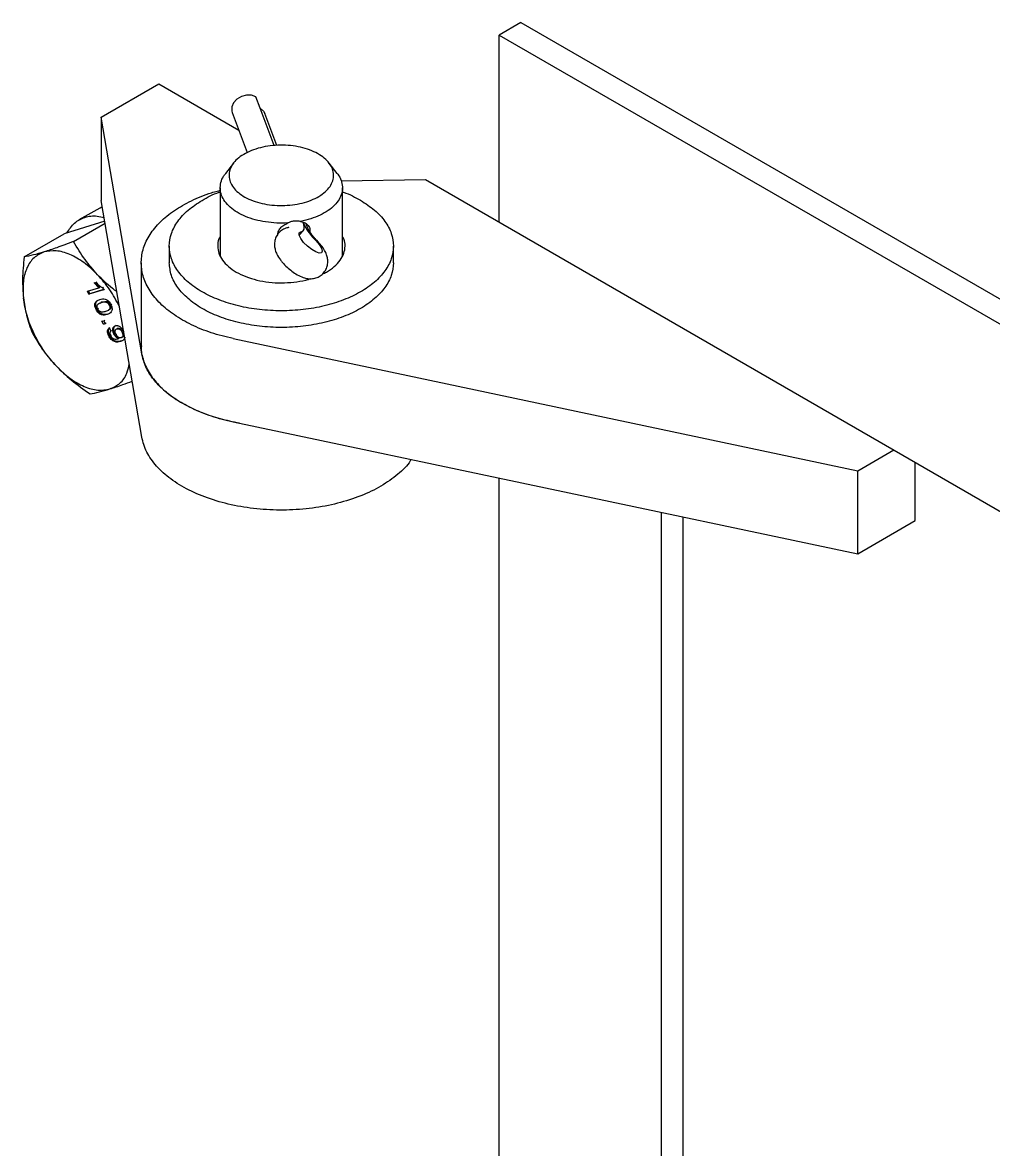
# Model space of a CAD drawing. Header units: millimetres. Extents: x 861 to 27901, y 673 to 17923.
# Drawn here: x 23263.9 to 23415, y 7408.6 to 7584 of the extents above; entities that cross this region are included whole.
import ezdxf

# ---------------------------------------------------------------- set-up
doc = ezdxf.new("R2010")
doc.units = ezdxf.units.MM
doc.header["$LTSCALE"] = 33.3

msp = doc.modelspace()

# ---------------------------------------------------------------- linework, layer by layer
at = {"color": 7, "linetype": 'Continuous', "lineweight": 25}
for p, q in [((23341.49, 7583.98), (23338.13, 7582.04)), ((23341.49, 7583.98), (23532.1, 7473.94)), ((23338.13, 7582.04), (23528.74, 7472)), ((23338.13, 7552.91), (23338.13, 7582.04)), ((23276.18, 7569.25), (23285.15, 7574.43)), ((23285.15, 7574.43), (23297.59, 7567.24)), ((23300.91, 7570.64), (23300.24, 7572.43)), ((23303.09, 7564.83), (23300.91, 7570.64)), ((23282.48, 7532.41), (23276.18, 7569.25)), ((23276.18, 7569.25), (23276.18, 7556.3)), ((23296.57, 7569.97), (23298.91, 7563.74)), ((23303.49, 7564.86), (23301.62, 7569.82)), ((23296.77, 7562.11), (23295.52, 7560.49)), ((23312.89, 7560.49), (23311.63, 7562.11)), ((23294.69, 7558.25), (23294.69, 7547.69)), ((23313.52, 7559.34), (23326.63, 7559.54)), ((23313.72, 7547.67), (23313.72, 7558.25)), ((23326.63, 7559.54), (23503.51, 7457.43)), ((23275.93, 7555.11), (23272.71, 7553.25)), ((23282.48, 7519.46), (23276.18, 7556.3)), ((23276.73, 7553.08), (23270.43, 7551.12)), ((23307.64, 7552.75), (23307.58, 7552.91)), ((23271.87, 7549.9), (23276.78, 7552.74)), ((23305.39, 7552.08), (23305.27, 7552.06)), ((23306.98, 7550.89), (23307.63, 7551.61)), ((23308.35, 7551.93), (23308.08, 7552.64)), ((23264.17, 7547.5), (23270.43, 7551.12)), ((23303.67, 7551.09), (23303.68, 7551.05)), ((23286.76, 7549.19), (23286.76, 7546.6)), ((23321.65, 7546.6), (23321.65, 7549.19)), ((23282.4, 7546.6), (23282.4, 7533.65)), ((23274.04, 7542.16), (23275.82, 7542.71)), ((23276.55, 7542.4), (23274.26, 7541.69)), ((23276.51, 7542.43), (23274.4, 7541.77)), ((23275.08, 7543.45), (23275.35, 7543.53)), ((23275.08, 7543.45), (23275.22, 7543.53)), ((23275.82, 7542.71), (23275.08, 7543.45)), ((23275.96, 7542.79), (23275.22, 7543.53)), ((23275.35, 7543.53), (23275.49, 7543.62)), ((23275.82, 7542.71), (23275.96, 7542.79)), ((23276.54, 7542.78), (23276.4, 7542.7)), ((23276.4, 7542.7), (23276.55, 7542.4)), ((23276.55, 7542.4), (23276.69, 7542.48)), ((23274.04, 7542.16), (23274.18, 7542.24)), ((23274.26, 7541.69), (23274.04, 7542.16)), ((23274.4, 7541.77), (23274.18, 7542.24)), ((23274.26, 7541.69), (23274.4, 7541.77)), ((23275.95, 7540.87), (23276.09, 7540.95)), ((23275.19, 7540.23), (23275.33, 7540.31)), ((23275.5, 7539.42), (23275.36, 7539.34)), ((23275.76, 7539.51), (23275.62, 7539.43)), ((23275.98, 7540.35), (23275.84, 7540.27)), ((23275.99, 7540.32), (23276.32, 7540.49)), ((23276.32, 7540.49), (23276.18, 7540.4)), ((23277.02, 7540.42), (23277.16, 7540.5)), ((23277.2, 7539.14), (23277.34, 7539.22)), ((23277.55, 7540.07), (23277.41, 7539.99)), ((23277.67, 7540.06), (23277.81, 7540.14)), ((23276.29, 7537.48), (23276.58, 7537.57)), ((23276.29, 7537.48), (23276.43, 7537.56)), ((23276.52, 7537.01), (23276.29, 7537.48)), ((23276.81, 7537.1), (23276.52, 7537.01)), ((23276.58, 7537.57), (23276.72, 7537.65)), ((23276.58, 7537.57), (23276.81, 7537.1)), ((23276.79, 7537.14), (23276.66, 7537.09)), ((23276.95, 7537.18), (23276.81, 7537.1)), ((23276.52, 7537.01), (23276.66, 7537.09)), ((23277.43, 7536.44), (23277.57, 7536.52)), ((23277.43, 7536.44), (23277.69, 7535.98)), ((23277.61, 7535.31), (23277.75, 7535.39)), ((23277.69, 7535.98), (23277.83, 7536.06)), ((23278.14, 7535.52), (23278.28, 7535.6)), ((23278.38, 7536.79), (23278.52, 7536.87)), ((23278.42, 7536.2), (23278.42, 7536.19)), ((23278.47, 7535.46), (23278.62, 7535.54)), ((23278.73, 7536.39), (23278.59, 7536.31)), ((23279.59, 7535.83), (23279.45, 7535.75)), ((23277.33, 7535.25), (23277.47, 7535.33)), ((23278.79, 7534.76), (23278.93, 7534.84)), ((23278.79, 7534.76), (23278.84, 7534.78)), ((23278.84, 7534.78), (23278.98, 7534.86)), ((23278.93, 7534.84), (23278.98, 7534.86)), ((23279.43, 7535), (23279.29, 7534.92)), ((23279.47, 7535.03), (23279.61, 7535.11)), ((23296.71, 7534.78), (23393.91, 7514.23)), ((23296.71, 7521.83), (23393.91, 7501.28)), ((23393.91, 7514.23), (23399.52, 7517.47)), ((23402.88, 7506.46), (23402.88, 7515.53)), ((23338.13, 7319.84), (23338.13, 7513.08)), ((23393.91, 7501.28), (23393.91, 7514.23)), ((23363.35, 7305.28), (23363.35, 7507.74)), ((23366.72, 7507.03), (23366.72, 7303.99)), ((23393.91, 7501.28), (23402.88, 7506.46))]:
    msp.add_line(p, q, dxfattribs=at)
at = {"color": 7, "linetype": 'Continuous', "lineweight": 25, "flags": 128}
for points in [[(23300.24, 7572.43), (23299.55, 7572.68), (23298.77, 7572.7), (23297.99, 7572.49), (23297.3, 7572.07), (23296.78, 7571.5), (23296.51, 7570.85), (23296.51, 7570.18), (23296.57, 7569.97)], [(23300.91, 7570.64), (23301.42, 7570.2), (23301.62, 7569.82)], [(23309.58, 7550.04), (23310.11, 7549.43), (23310.46, 7548.86), (23310.58, 7548.41), (23310.45, 7548.15), (23310.1, 7548.1), (23309.57, 7548.27), (23308.93, 7548.64), (23308.27, 7549.17), (23307.67, 7549.77), (23307.22, 7550.37), (23306.98, 7550.89), (23306.98, 7551.25), (23307.22, 7551.41)], [(23307.22, 7551.41), (23307.41, 7551.46), (23307.56, 7551.55), (23307.67, 7551.67), (23307.75, 7551.82), (23307.78, 7552.01), (23307.77, 7552.23), (23307.72, 7552.48), (23307.64, 7552.75)]]:
    msp.add_lwpolyline(points, dxfattribs=at)
at = {"color": 7, "linetype": 'Continuous', "lineweight": 25}
msp.add_arc((23315.5, 7556.33), 8.63, 204.4596, 226.7057, dxfattribs=at)
for points in [[(23305.93, 7555.6), (23305.4, 7555.55), (23304.35, 7555.46), (23302.74, 7555.54), (23301.2, 7555.79), (23299.77, 7556.22), (23298.51, 7556.79), (23297.47, 7557.5), (23296.69, 7558.31), (23296.2, 7559.19), (23296.01, 7560.11), (23296.14, 7561.04), (23296.58, 7561.93), (23297.31, 7562.75), (23298.31, 7563.48), (23299.53, 7564.08), (23300.94, 7564.53), (23302.46, 7564.82), (23304.06, 7564.92), (23305.66, 7564.85), (23307.21, 7564.6), (23308.64, 7564.17), (23309.89, 7563.6), (23310.94, 7562.89), (23311.72, 7562.08), (23312.21, 7561.2), (23312.4, 7560.28), (23312.27, 7559.35), (23311.83, 7558.46), (23311.09, 7557.64), (23310.1, 7556.91), (23308.87, 7556.31), (23307.47, 7555.85), (23306.44, 7555.68), (23305.93, 7555.6)], [(23267.27, 7548.27), (23266.72, 7548.02), (23265.62, 7547.51), (23264.54, 7545.89), (23263.93, 7543.76), (23264.02, 7542.02), (23264.06, 7541.14)], [(23275.6, 7544.74), (23274.9, 7545.41), (23273.5, 7546.74), (23271.27, 7547.98), (23269.11, 7548.6), (23267.88, 7548.38), (23267.27, 7548.27)], [(23321.65, 7546.6), (23321.58, 7545.94), (23321.46, 7544.62), (23320.42, 7542.72), (23318.81, 7540.97), (23316.62, 7539.43), (23313.96, 7538.17), (23310.92, 7537.23), (23307.63, 7536.66), (23304.21, 7536.46), (23300.78, 7536.66), (23297.49, 7537.23), (23294.45, 7538.17), (23291.79, 7539.43), (23289.61, 7540.97), (23288, 7542.72), (23286.96, 7544.62), (23286.83, 7545.94), (23286.76, 7546.6)], [(23269.19, 7530.49), (23268.53, 7531.25), (23267.22, 7532.77), (23265.67, 7535.51), (23264.52, 7538.38), (23264.21, 7540.22), (23264.06, 7541.14)], [(23297.69, 7521.62), (23296.68, 7521.83), (23294.68, 7522.25), (23291.92, 7523.18), (23289.4, 7524.32), (23287.21, 7525.67), (23285.38, 7527.18), (23283.95, 7528.83), (23282.93, 7530.59), (23282.63, 7531.8), (23282.48, 7532.41)], [(23269.19, 7530.49), (23269.89, 7529.82), (23271.29, 7528.48), (23273.52, 7527.24), (23275.68, 7526.62), (23276.91, 7526.84), (23277.53, 7526.96)]]:
    msp.add_open_spline(points, degree=3, dxfattribs=at)
for points, knots in [([(23305.22, 7552.79), (23304.64, 7552.77), (23303.48, 7552.74), (23301.75, 7552.92), (23300.11, 7553.26), (23298.61, 7553.77), (23297.29, 7554.44), (23296.2, 7555.23), (23295.38, 7556.12), (23294.85, 7557.08), (23294.64, 7558.08), (23294.76, 7559.09), (23295.06, 7559.9), (23295.44, 7560.35), (23295.55, 7560.49)], [0, 0, 0, 0, 0.087221, 0.174442, 0.261663, 0.348883, 0.436104, 0.523325, 0.610546, 0.697767, 0.784988, 0.872209, 0.959429, 1, 1, 1, 1]), ([(23312.87, 7560.49), (23312.91, 7560.45), (23313.22, 7560.12), (23313.54, 7559.42), (23313.77, 7558.42), (23313.66, 7557.41), (23313.24, 7556.44), (23312.51, 7555.52), (23311.51, 7554.69), (23310.27, 7553.98), (23308.82, 7553.41), (23307.74, 7553.16), (23307.2, 7553.04)], [0, 0, 0, 0, 0.01412, 0.123662, 0.233204, 0.342747, 0.452289, 0.561831, 0.671373, 0.780916, 0.890458, 1, 1, 1, 1]), ([(23296.71, 7534.78), (23295.55, 7535.06), (23293.24, 7535.63), (23290.15, 7536.9), (23287.47, 7538.43), (23285.29, 7540.21), (23283.67, 7542.19), (23282.66, 7544.29), (23282.3, 7546.46), (23282.58, 7548.64), (23283.51, 7550.75), (23285.05, 7552.74), (23287.17, 7554.55), (23289.8, 7556.11), (23292.34, 7557.24), (23294.08, 7557.71), (23294.69, 7557.87)], [0, 0, 0, 0, 0.073898, 0.147797, 0.221695, 0.295594, 0.369492, 0.443391, 0.517289, 0.591188, 0.665086, 0.738985, 0.812883, 0.886782, 0.96068, 1, 1, 1, 1]), ([(23316.54, 7556.31), (23317.3, 7555.81), (23318.82, 7554.83), (23320.42, 7553.06), (23321.43, 7551.17), (23321.76, 7549.19), (23321.42, 7547.21), (23320.43, 7545.31), (23318.8, 7543.56), (23316.62, 7542.02), (23313.96, 7540.76), (23310.92, 7539.82), (23307.63, 7539.25), (23304.21, 7539.05), (23300.78, 7539.25), (23297.49, 7539.82), (23294.45, 7540.76), (23291.79, 7542.02), (23289.61, 7543.56), (23287.99, 7545.31), (23286.99, 7547.21), (23286.65, 7549.19), (23286.99, 7551.16), (23287.99, 7553.06), (23289.6, 7554.82), (23291.82, 7556.33), (23293.57, 7557.27), (23294.63, 7557.6), (23294.69, 7557.61)], [0, 0, 0, 0, 0.0399087, 0.0798173, 0.119726, 0.1596346, 0.1995433, 0.2394519, 0.2793606, 0.3192692, 0.3591779, 0.3990865, 0.4389952, 0.4789038, 0.5188125, 0.5587211, 0.5986298, 0.6385384, 0.6784471, 0.7183557, 0.7582644, 0.798173, 0.8380817, 0.8779903, 0.917899, 0.9578076, 0.9977163, 1, 1, 1, 1]), ([(23313.72, 7557.62), (23313.78, 7557.6), (23314.85, 7557.27), (23315.72, 7556.78), (23316.54, 7556.31)], [0, 0, 0, 0, 0.056424, 1, 1, 1, 1]), ([(23275.94, 7555.1), (23275.95, 7555.12), (23276.07, 7555.21), (23276.22, 7555.25), (23276.35, 7555.27)], [0, 0, 0, 0, 0.156383, 1, 1, 1, 1]), ([(23270.83, 7551.24), (23271.2, 7551.79), (23271.93, 7552.9), (23273.59, 7553.74), (23275.18, 7554.01), (23276.27, 7553.72), (23276.63, 7553.63)], [0, 0, 0, 0, 0.286088, 0.572176, 0.858265, 1, 1, 1, 1]), ([(23305.22, 7552.79), (23305.38, 7552.87), (23305.69, 7553.03), (23306.03, 7553.09), (23306.2, 7553.12)], [0, 0, 0, 0, 0.507543, 1, 1, 1, 1]), ([(23306.2, 7553.12), (23306.36, 7553.13), (23306.71, 7553.16), (23307.03, 7553.08), (23307.2, 7553.04)], [0, 0, 0, 0, 0.492457, 1, 1, 1, 1]), ([(23307.2, 7553.04), (23307.45, 7552.97), (23307.94, 7552.85), (23308.43, 7552.39), (23308.68, 7551.89), (23308.65, 7551.52), (23308.64, 7551.41)], [0, 0, 0, 0, 0.289077, 0.574592, 0.865927, 1, 1, 1, 1]), ([(23305.39, 7552.06), (23305.29, 7552.05), (23304.94, 7552.01), (23304.37, 7551.74), (23303.76, 7551.25), (23303.35, 7550.6), (23303.14, 7549.9), (23303.12, 7549.22), (23303.25, 7548.56), (23303.53, 7547.83), (23303.86, 7547.34), (23304.06, 7547.05)], [0, 0, 0, 0, 0.05107, 0.164784, 0.280139, 0.401624, 0.509784, 0.612069, 0.715766, 0.830216, 1, 1, 1, 1]), ([(23303.62, 7550.83), (23303.64, 7551.03), (23303.69, 7551.45), (23304.04, 7552), (23304.55, 7552.47), (23305, 7552.68), (23305.22, 7552.79)], [0, 0, 0, 0, 0.248287, 0.502149, 0.747867, 1, 1, 1, 1]), ([(23309.76, 7550.04), (23309.65, 7550.16), (23309.34, 7550.48), (23308.92, 7550.99), (23308.57, 7551.49), (23308.4, 7551.8), (23308.36, 7551.9), (23308.35, 7551.93)], [0, 0, 0, 0, 0.146046, 0.4224, 0.661725, 0.878237, 1, 1, 1, 1]), ([(23271.87, 7549.9), (23270.97, 7549.56), (23269.29, 7548.93), (23267.91, 7548.48), (23267.27, 7548.27)], [0, 0, 0, 0, 0.532771, 1, 1, 1, 1]), ([(23275.6, 7544.74), (23274.93, 7545.51), (23273.48, 7547.15), (23272.43, 7548.95), (23271.87, 7549.9)], [0, 0, 0, 0, 0.467229, 1, 1, 1, 1]), ([(23294.69, 7550.69), (23294.62, 7550.56), (23294.34, 7550.08), (23294.25, 7549.18), (23294.42, 7548.06), (23294.99, 7546.98), (23295.91, 7545.99), (23297.15, 7545.12), (23298.67, 7544.4), (23300.39, 7543.87), (23302.26, 7543.54), (23304.21, 7543.43), (23306.15, 7543.55), (23307.69, 7543.78), (23308.49, 7544.05), (23308.73, 7544.13)], [0, 0, 0, 0, 0.0304087, 0.11526, 0.2001113, 0.2849626, 0.369814, 0.4546653, 0.5395166, 0.6243679, 0.7092192, 0.7940706, 0.8789219, 0.9637732, 1, 1, 1, 1]), ([(23304.06, 7547.05), (23304.17, 7546.91), (23304.47, 7546.52), (23305.07, 7545.9), (23305.86, 7545.24), (23306.71, 7544.68), (23307.52, 7544.3), (23308.32, 7544.11), (23309.05, 7544.09), (23309.77, 7544.26), (23310.44, 7544.63), (23310.98, 7545.19), (23311.32, 7545.86), (23311.46, 7546.56), (23311.43, 7547.22), (23311.26, 7547.88), (23310.94, 7548.57), (23310.45, 7549.3), (23309.99, 7549.79), (23309.76, 7550.04)], [0, 0, 0, 0, 0.037442, 0.108197, 0.176992, 0.247594, 0.325519, 0.38439, 0.43724, 0.490376, 0.544381, 0.599015, 0.653909, 0.703642, 0.751757, 0.801813, 0.858922, 0.929505, 1, 1, 1, 1]), ([(23310.6, 7544.85), (23310.81, 7544.94), (23311.53, 7545.27), (23312.49, 7545.99), (23313.42, 7546.98), (23313.99, 7548.06), (23314.17, 7549.18), (23314.07, 7550.08), (23313.79, 7550.57), (23313.72, 7550.7)], [0, 0, 0, 0, 0.070956, 0.243893, 0.416831, 0.589768, 0.762706, 0.935643, 1, 1, 1, 1]), ([(23267.27, 7548.27), (23266.69, 7548.1), (23265.46, 7547.73), (23264.62, 7547.58), (23264.17, 7547.5)], [0, 0, 0, 0, 0.467229, 1, 1, 1, 1]), ([(23264.17, 7547.5), (23264.06, 7546.34), (23263.85, 7544.15), (23263.99, 7542.1), (23264.06, 7541.14)], [0, 0, 0, 0, 0.532771, 1, 1, 1, 1]), ([(23279, 7539.79), (23278.53, 7540.68), (23277.57, 7542.49), (23276.27, 7543.98), (23275.6, 7544.74)], [0, 0, 0, 0, 0.490066, 1, 1, 1, 1]), ([(23278.61, 7542.09), (23278.37, 7542.26), (23277.26, 7543.05), (23276.33, 7544), (23275.6, 7544.74)], [0, 0, 0, 0, 0.214876, 1, 1, 1, 1]), ([(23275.35, 7543.53), (23275.51, 7543.35), (23275.85, 7542.99), (23276.22, 7542.8), (23276.4, 7542.7)], [0, 0, 0, 0, 0.500866, 1, 1, 1, 1]), ([(23264.06, 7541.14), (23264.2, 7540.22), (23264.49, 7538.26), (23265.12, 7536.55), (23265.45, 7535.65)], [0, 0, 0, 0, 0.467229, 1, 1, 1, 1]), ([(23275.19, 7540.23), (23275.23, 7540.32), (23275.3, 7540.49), (23275.56, 7540.72), (23275.8, 7540.81), (23275.95, 7540.87)], [0, 0, 0, 0, 0.249754, 0.499871, 1, 1, 1, 1]), ([(23275.33, 7540.31), (23275.37, 7540.4), (23275.44, 7540.58), (23275.57, 7540.68), (23275.64, 7540.74)], [0, 0, 0, 0, 0.499636, 1, 1, 1, 1]), ([(23275.95, 7540.87), (23276.08, 7540.91), (23276.35, 7540.98), (23276.73, 7540.96), (23277.05, 7540.82), (23277.3, 7540.63), (23277.51, 7540.37), (23277.62, 7540.17), (23277.67, 7540.06)], [0, 0, 0, 0, 0.250482, 0.500346, 0.631705, 0.750221, 0.874987, 1, 1, 1, 1]), ([(23275.36, 7539.34), (23275.29, 7539.5), (23275.2, 7539.74), (23275.17, 7540), (23275.17, 7540.13), (23275.18, 7540.2), (23275.19, 7540.23)], [0, 0, 0, 0, 0.498795, 0.749148, 0.874576, 1, 1, 1, 1]), ([(23275.5, 7539.42), (23275.44, 7539.58), (23275.34, 7539.82), (23275.3, 7540.12), (23275.32, 7540.24), (23275.33, 7540.31)], [0, 0, 0, 0, 0.499036, 0.74951, 1, 1, 1, 1]), ([(23277.08, 7538.53), (23276.95, 7538.5), (23276.68, 7538.43), (23276.31, 7538.45), (23275.98, 7538.58), (23275.74, 7538.77), (23275.52, 7539.04), (23275.41, 7539.24), (23275.36, 7539.34)], [0, 0, 0, 0, 0.250476, 0.500347, 0.625768, 0.750176, 0.87497, 1, 1, 1, 1]), ([(23277.22, 7538.61), (23277.09, 7538.58), (23276.82, 7538.51), (23276.45, 7538.53), (23276.12, 7538.66), (23275.88, 7538.85), (23275.66, 7539.12), (23275.55, 7539.32), (23275.5, 7539.42)], [0, 0, 0, 0, 0.250472, 0.500339, 0.626188, 0.75018, 0.874972, 1, 1, 1, 1]), ([(23275.62, 7539.43), (23275.59, 7539.5), (23275.53, 7539.65), (23275.53, 7539.86), (23275.57, 7540.04), (23275.76, 7540.27), (23275.99, 7540.34), (23276.18, 7540.4)], [0, 0, 0, 0, 0.124696, 0.249462, 0.374432, 0.499637, 1, 1, 1, 1]), ([(23276.85, 7539), (23276.67, 7538.95), (23276.43, 7538.88), (23276.1, 7538.94), (23275.92, 7539.05), (23275.75, 7539.21), (23275.67, 7539.35), (23275.62, 7539.43)], [0, 0, 0, 0, 0.50041, 0.625613, 0.75058, 0.875344, 1, 1, 1, 1]), ([(23276.18, 7540.4), (23276.31, 7540.44), (23276.5, 7540.49), (23276.78, 7540.5), (23276.94, 7540.45), (23277.02, 7540.42)], [0, 0, 0, 0, 0.500372, 0.750515, 1, 1, 1, 1]), ([(23276.32, 7540.49), (23276.45, 7540.52), (23276.64, 7540.57), (23276.92, 7540.58), (23277.08, 7540.53), (23277.16, 7540.5)], [0, 0, 0, 0, 0.500372, 0.750515, 1, 1, 1, 1]), ([(23277.41, 7539.99), (23277.44, 7539.91), (23277.5, 7539.76), (23277.51, 7539.54), (23277.47, 7539.37), (23277.27, 7539.14), (23277.04, 7539.06), (23276.85, 7539)], [0, 0, 0, 0, 0.1247447, 0.2494838, 0.3744708, 0.4996481, 1, 1, 1, 1]), ([(23277.02, 7540.42), (23277.05, 7540.4), (23277.13, 7540.35), (23277.24, 7540.25), (23277.33, 7540.13), (23277.38, 7540.03), (23277.41, 7539.99)], [0, 0, 0, 0, 0.250158, 0.500156, 0.750032, 1, 1, 1, 1]), ([(23277.67, 7540.06), (23277.72, 7539.96), (23277.81, 7539.75), (23277.87, 7539.44), (23277.85, 7539.16), (23277.64, 7538.76), (23277.33, 7538.64), (23277.08, 7538.53)], [0, 0, 0, 0, 0.125373, 0.250644, 0.375698, 0.501113, 1, 1, 1, 1]), ([(23277.16, 7540.5), (23277.19, 7540.48), (23277.27, 7540.43), (23277.38, 7540.33), (23277.46, 7540.23), (23277.51, 7540.14), (23277.54, 7540.09), (23277.55, 7540.07)], [0, 0, 0, 0, 0.250055, 0.499949, 0.749722, 0.874857, 1, 1, 1, 1]), ([(23277.55, 7540.07), (23277.58, 7539.99), (23277.64, 7539.84), (23277.65, 7539.62), (23277.61, 7539.45), (23277.5, 7539.31), (23277.39, 7539.27), (23277.32, 7539.25)], [0, 0, 0, 0, 0.183123, 0.366237, 0.549716, 0.733474, 1, 1, 1, 1]), ([(23265.45, 7535.65), (23266.01, 7534.69), (23267.06, 7532.9), (23268.51, 7531.25), (23269.19, 7530.49)], [0, 0, 0, 0, 0.532771, 1, 1, 1, 1]), ([(23277.33, 7535.25), (23277.28, 7535.38), (23277.19, 7535.57), (23277.15, 7535.82), (23277.15, 7536.06), (23277.23, 7536.29), (23277.37, 7536.39), (23277.43, 7536.44)], [0, 0, 0, 0, 0.249859, 0.375718, 0.500481, 0.749846, 1, 1, 1, 1]), ([(23277.47, 7535.33), (23277.42, 7535.46), (23277.33, 7535.65), (23277.29, 7535.91), (23277.29, 7536.14), (23277.37, 7536.38), (23277.51, 7536.47), (23277.57, 7536.52)], [0, 0, 0, 0, 0.249859, 0.375956, 0.500482, 0.749847, 1, 1, 1, 1]), ([(23277.69, 7535.98), (23277.65, 7535.95), (23277.57, 7535.89), (23277.52, 7535.76), (23277.51, 7535.64), (23277.52, 7535.53), (23277.56, 7535.42), (23277.59, 7535.34), (23277.61, 7535.31)], [0, 0, 0, 0, 0.276477, 0.499318, 0.623718, 0.749496, 0.874756, 1, 1, 1, 1]), ([(23278.14, 7535.52), (23278.11, 7535.6), (23278.04, 7535.74), (23277.99, 7535.97), (23277.97, 7536.18), (23277.99, 7536.36), (23278.05, 7536.52), (23278.16, 7536.69), (23278.29, 7536.75), (23278.38, 7536.79)], [0, 0, 0, 0, 0.125074, 0.250064, 0.373261, 0.500199, 0.624296, 0.750369, 1, 1, 1, 1]), ([(23278.28, 7535.6), (23278.27, 7535.64), (23278.23, 7535.71), (23278.18, 7535.86), (23278.13, 7536.05), (23278.11, 7536.26), (23278.13, 7536.44), (23278.19, 7536.6), (23278.26, 7536.72), (23278.33, 7536.75), (23278.35, 7536.77)], [0, 0, 0, 0, 0.07547, 0.150945, 0.301578, 0.450313, 0.603034, 0.752855, 0.90453, 1, 1, 1, 1]), ([(23278.84, 7534.78), (23278.78, 7534.81), (23278.64, 7534.88), (23278.45, 7535.06), (23278.28, 7535.27), (23278.19, 7535.44), (23278.14, 7535.52)], [0, 0, 0, 0, 0.2489432, 0.4994503, 0.7502849, 1, 1, 1, 1]), ([(23278.98, 7534.86), (23278.92, 7534.89), (23278.78, 7534.97), (23278.59, 7535.14), (23278.41, 7535.35), (23278.33, 7535.52), (23278.28, 7535.6)], [0, 0, 0, 0, 0.24954, 0.50198, 0.751372, 1, 1, 1, 1]), ([(23278.47, 7535.46), (23278.43, 7535.56), (23278.37, 7535.7), (23278.34, 7535.89), (23278.35, 7536.02), (23278.38, 7536.13), (23278.45, 7536.25), (23278.53, 7536.29), (23278.59, 7536.31)], [0, 0, 0, 0, 0.249521, 0.373851, 0.499889, 0.624096, 0.750315, 1, 1, 1, 1]), ([(23278.38, 7536.79), (23278.48, 7536.81), (23278.63, 7536.84), (23278.87, 7536.76), (23279.06, 7536.66), (23279.24, 7536.52), (23279.47, 7536.28), (23279.59, 7536.06), (23279.67, 7535.9)], [0, 0, 0, 0, 0.249869, 0.376454, 0.500348, 0.627239, 0.750824, 1, 1, 1, 1]), ([(23279.29, 7534.92), (23279.22, 7534.9), (23279.13, 7534.88), (23278.98, 7534.92), (23278.86, 7534.98), (23278.75, 7535.07), (23278.61, 7535.22), (23278.53, 7535.37), (23278.47, 7535.46)], [0, 0, 0, 0, 0.249976, 0.378222, 0.500342, 0.627452, 0.750811, 1, 1, 1, 1]), ([(23278.59, 7536.31), (23278.66, 7536.33), (23278.79, 7536.35), (23279, 7536.27), (23279.15, 7536.15), (23279.31, 7536), (23279.39, 7535.85), (23279.45, 7535.75)], [0, 0, 0, 0, 0.2502504, 0.4998418, 0.6295763, 0.7506654, 1, 1, 1, 1]), ([(23278.73, 7536.39), (23278.8, 7536.41), (23278.93, 7536.43), (23279.14, 7536.35), (23279.29, 7536.23), (23279.45, 7536.08), (23279.53, 7535.93), (23279.59, 7535.83)], [0, 0, 0, 0, 0.2502502, 0.4998414, 0.6292884, 0.7506655, 1, 1, 1, 1]), ([(23279.45, 7535.75), (23279.49, 7535.65), (23279.55, 7535.5), (23279.57, 7535.31), (23279.55, 7535.19), (23279.51, 7535.09), (23279.43, 7534.98), (23279.34, 7534.94), (23279.29, 7534.92)], [0, 0, 0, 0, 0.249017, 0.372138, 0.499365, 0.623562, 0.749893, 1, 1, 1, 1]), ([(23279.59, 7535.83), (23279.63, 7535.73), (23279.69, 7535.58), (23279.71, 7535.39), (23279.69, 7535.27), (23279.65, 7535.17), (23279.57, 7535.06), (23279.48, 7535.02), (23279.43, 7535)], [0, 0, 0, 0, 0.249017, 0.371845, 0.499365, 0.623226, 0.749892, 1, 1, 1, 1]), ([(23279.17, 7534.34), (23279.03, 7534.3), (23278.75, 7534.23), (23278.34, 7534.26), (23277.99, 7534.43), (23277.74, 7534.64), (23277.51, 7534.92), (23277.39, 7535.14), (23277.33, 7535.25)], [0, 0, 0, 0, 0.250485, 0.500119, 0.627899, 0.750092, 0.874994, 1, 1, 1, 1]), ([(23279.31, 7534.42), (23279.17, 7534.39), (23278.89, 7534.31), (23278.48, 7534.35), (23278.13, 7534.51), (23277.88, 7534.73), (23277.65, 7535), (23277.53, 7535.22), (23277.47, 7535.33)], [0, 0, 0, 0, 0.250485, 0.500118, 0.62804, 0.750092, 0.874994, 1, 1, 1, 1]), ([(23277.61, 7535.31), (23277.65, 7535.24), (23277.72, 7535.1), (23277.87, 7534.92), (23278.04, 7534.8), (23278.37, 7534.69), (23278.6, 7534.73), (23278.79, 7534.76)], [0, 0, 0, 0, 0.125207, 0.25031, 0.375339, 0.50062, 1, 1, 1, 1]), ([(23279.86, 7535.03), (23279.86, 7535.03), (23279.86, 7534.93), (23279.77, 7534.72), (23279.54, 7534.47), (23279.29, 7534.38), (23279.17, 7534.34)], [0, 0, 0, 0, 0.003516, 0.202942, 0.600445, 1, 1, 1, 1]), ([(23282.42, 7533.65), (23282.42, 7533.6), (23282.31, 7532.84), (23282.71, 7531.34), (23283.66, 7529.24), (23285.29, 7527.27), (23287.47, 7525.48), (23290.15, 7523.95), (23293.24, 7522.68), (23295.55, 7522.11), (23296.71, 7521.83)], [0, 0, 0, 0, 0.008901, 0.150486, 0.292072, 0.433658, 0.575243, 0.716829, 0.858414, 1, 1, 1, 1]), ([(23269.19, 7530.49), (23269.93, 7529.76), (23271.53, 7528.2), (23273.42, 7526.89), (23274.43, 7526.19)], [0, 0, 0, 0, 0.467229, 1, 1, 1, 1]), ([(23277.53, 7526.96), (23278.07, 7527.21), (23279.16, 7527.72), (23280.17, 7529.11), (23280.43, 7530.32), (23280.54, 7530.8)], [0, 0, 0, 0, 0.377333, 0.754666, 1, 1, 1, 1]), ([(23274.43, 7526.19), (23274.88, 7526.27), (23275.72, 7526.42), (23276.95, 7526.79), (23277.53, 7526.96)], [0, 0, 0, 0, 0.532771, 1, 1, 1, 1]), ([(23277.53, 7526.96), (23278.16, 7527.16), (23279.21, 7527.5), (23280.49, 7527.98), (23280.99, 7528.17)], [0, 0, 0, 0, 0.608746, 1, 1, 1, 1]), ([(23324.4, 7515.98), (23324.36, 7515.9), (23323.92, 7515.07), (23322.38, 7513.64), (23319.82, 7511.78), (23316.63, 7510.25), (23313.02, 7509.09), (23309.09, 7508.34), (23304.99, 7508.03), (23300.87, 7508.17), (23296.86, 7508.76), (23293.11, 7509.76), (23289.75, 7511.16), (23286.91, 7512.89), (23284.69, 7514.9), (23283.11, 7517.11), (23282.69, 7518.68), (23282.48, 7519.46)], [0, 0, 0, 0, 0.006908, 0.077843, 0.148778, 0.219713, 0.290649, 0.361584, 0.432519, 0.503454, 0.574389, 0.645324, 0.716259, 0.787195, 0.85813, 0.929065, 1, 1, 1, 1])]:
    msp.add_open_spline(points, degree=3, knots=knots, dxfattribs=at)

doc.saveas('drawing.dxf')
